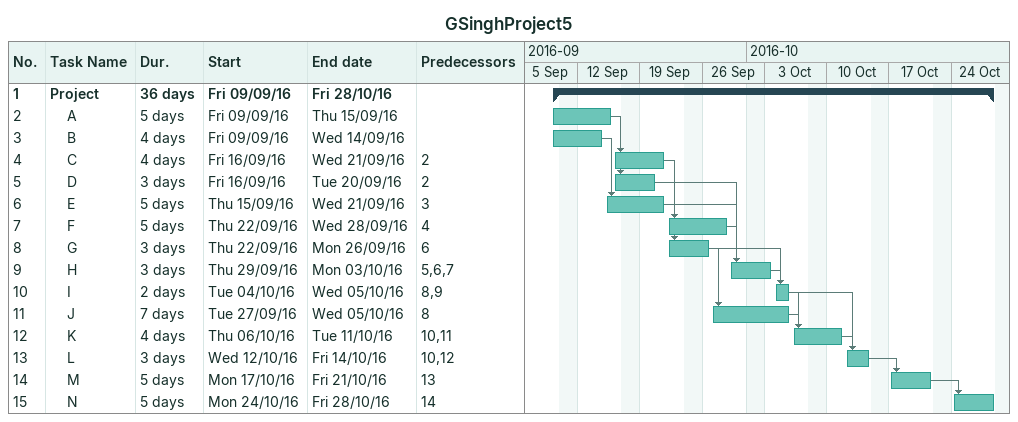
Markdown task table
GSinghProject5

| ID | Level | Task | Duration | Start | Finish | Predecessors |
|---|---|---|---|---|---|---|
| 1 | 1 | **Project** | 36d | 2016-09-09 | 2016-10-28 |  |
| 2 | 2 | A | 5d | 2016-09-09 | 2016-09-15 |  |
| 3 | 2 | B | 4d | 2016-09-09 | 2016-09-14 |  |
| 4 | 2 | C | 4d | 2016-09-16 | 2016-09-21 | 2 |
| 5 | 2 | D | 3d | 2016-09-16 | 2016-09-20 | 2 |
| 6 | 2 | E | 5d | 2016-09-15 | 2016-09-21 | 3 |
| 7 | 2 | F | 5d | 2016-09-22 | 2016-09-28 | 4 |
| 8 | 2 | G | 3d | 2016-09-22 | 2016-09-26 | 6 |
| 9 | 2 | H | 3d | 2016-09-29 | 2016-10-03 | 5, 6, 7 |
| 10 | 2 | I | 2d | 2016-10-04 | 2016-10-05 | 8, 9 |
| 11 | 2 | J | 7d | 2016-09-27 | 2016-10-05 | 8 |
| 12 | 2 | K | 4d | 2016-10-06 | 2016-10-11 | 10, 11 |
| 13 | 2 | L | 3d | 2016-10-12 | 2016-10-14 | 10, 12 |
| 14 | 2 | M | 5d | 2016-10-17 | 2016-10-21 | 13 |
| 15 | 2 | N | 5d | 2016-10-24 | 2016-10-28 | 14 |
